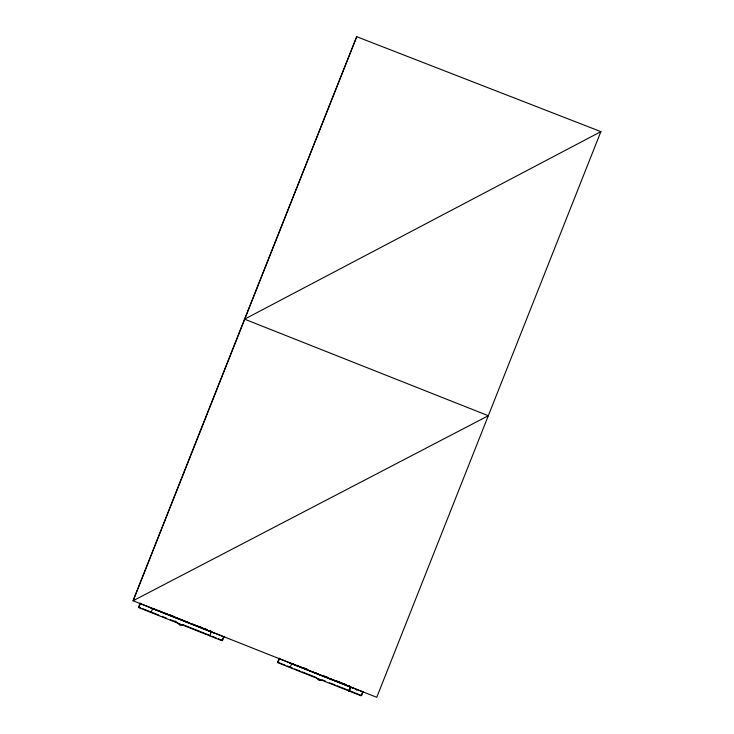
<?xml version="1.0" encoding="UTF-8"?>
<svg xmlns="http://www.w3.org/2000/svg" width="734" height="734" viewBox="0 0 734 734"><rect width="100%" height="100%" fill="white"/><g stroke="black" fill="none" stroke-linecap="round" stroke-linejoin="round"><path stroke-width="1.1" d="M348.466 690.749L348.522 690.327M348.861 690.96L348.889 690.474M349.439 691.189L350.623 688.189M356.724 36.7L133.093 600.761L488.312 415.738L244.569 319.162L600.907 131.634L356.724 36.7L244.569 319.162L133.093 600.761L376.753 697.3L600.88 131.625M211.3 631.836L209.722 635.827L209.805 635.332M348.788 690.933L350.366 686.932M140.203 603.009L138.598 607.064L140.726 607.908M222.558 640.433L224.173 636.378M279.269 658.104L277.654 662.16L285.095 665.114M353.054 688.611L353.265 688.079M363.229 691.483L361.623 695.529L337.172 685.813M290.15 667.628L291.737 663.637M151.369 612.11L151.011 612.495L152.681 608.541L140.377 603.632L138.781 607.633L222.026 640.718L223.622 636.717L196.152 625.818M277.764 662.123L278.544 661.839M175.16 621.01L180.069 625.038L183.234 625.258M316.675 678.124L319.125 680.134L322.29 680.354M169.123 614.578L174.041 616.532M198.703 626.295L201.657 627.469M204.355 628.543L207.19 629.662M209.906 630.735L211.025 631.185M304.234 668.114L307.271 669.316M324.648 676.197L327.832 677.464M335.787 680.611L340.622 682.528M341.604 682.923L346.127 684.712M348.971 685.84L350.081 686.281M153.92 608.743L154.883 609.128M157.727 610.248L162.251 612.046M163.232 612.431L168.141 614.376M169.123 614.762L174.022 616.707M175.004 617.092L181.316 619.597M182.362 620.01L188.675 622.515M192.666 624.093L195.611 625.258M196.593 625.652L201.501 627.598M202.483 627.983L207.006 629.772M209.841 630.901L210.814 631.286M292.976 663.839L293.949 664.224M296.793 665.353L301.307 667.142M302.289 667.527L307.207 669.472M315.115 672.61L318.272 673.858M322.483 675.528L327.74 677.61M329.768 678.418L334.667 680.363M335.649 680.748L340.558 682.693M341.539 683.079L346.063 684.877M348.907 685.996L349.879 686.382M150.837 608.036L213.548 632.882M289.902 663.132L352.604 687.978M347.109 685.639L279.434 658.737L277.847 662.738L361.091 695.814L362.679 691.813L348.127 686.042M153.443 608.844L160.085 611.486M161.141 611.899L191.803 624.084M192.684 624.441L195.29 625.469M287.223 665.958L292.536 668.078M294.664 668.922L299.977 671.032M302.105 671.876L315.923 677.363M322.299 679.904L325.483 681.17M329.74 682.859L335.053 684.969M142.846 608.752L158.792 615.083M161.975 616.358L166.233 618.046M170.481 619.735L175.793 621.845M183.234 624.799L208.74 634.938M211.933 636.204L216.181 637.901M218.31 638.745L221.494 640.011M317.767 678.555L319.125 680.134M178.711 623.46L180.069 625.038M222.173 639.663L222.512 640.332M356.577 690.052A1.138 0.606 -68.3 0 1 356.715 690.235"/></g></svg>
